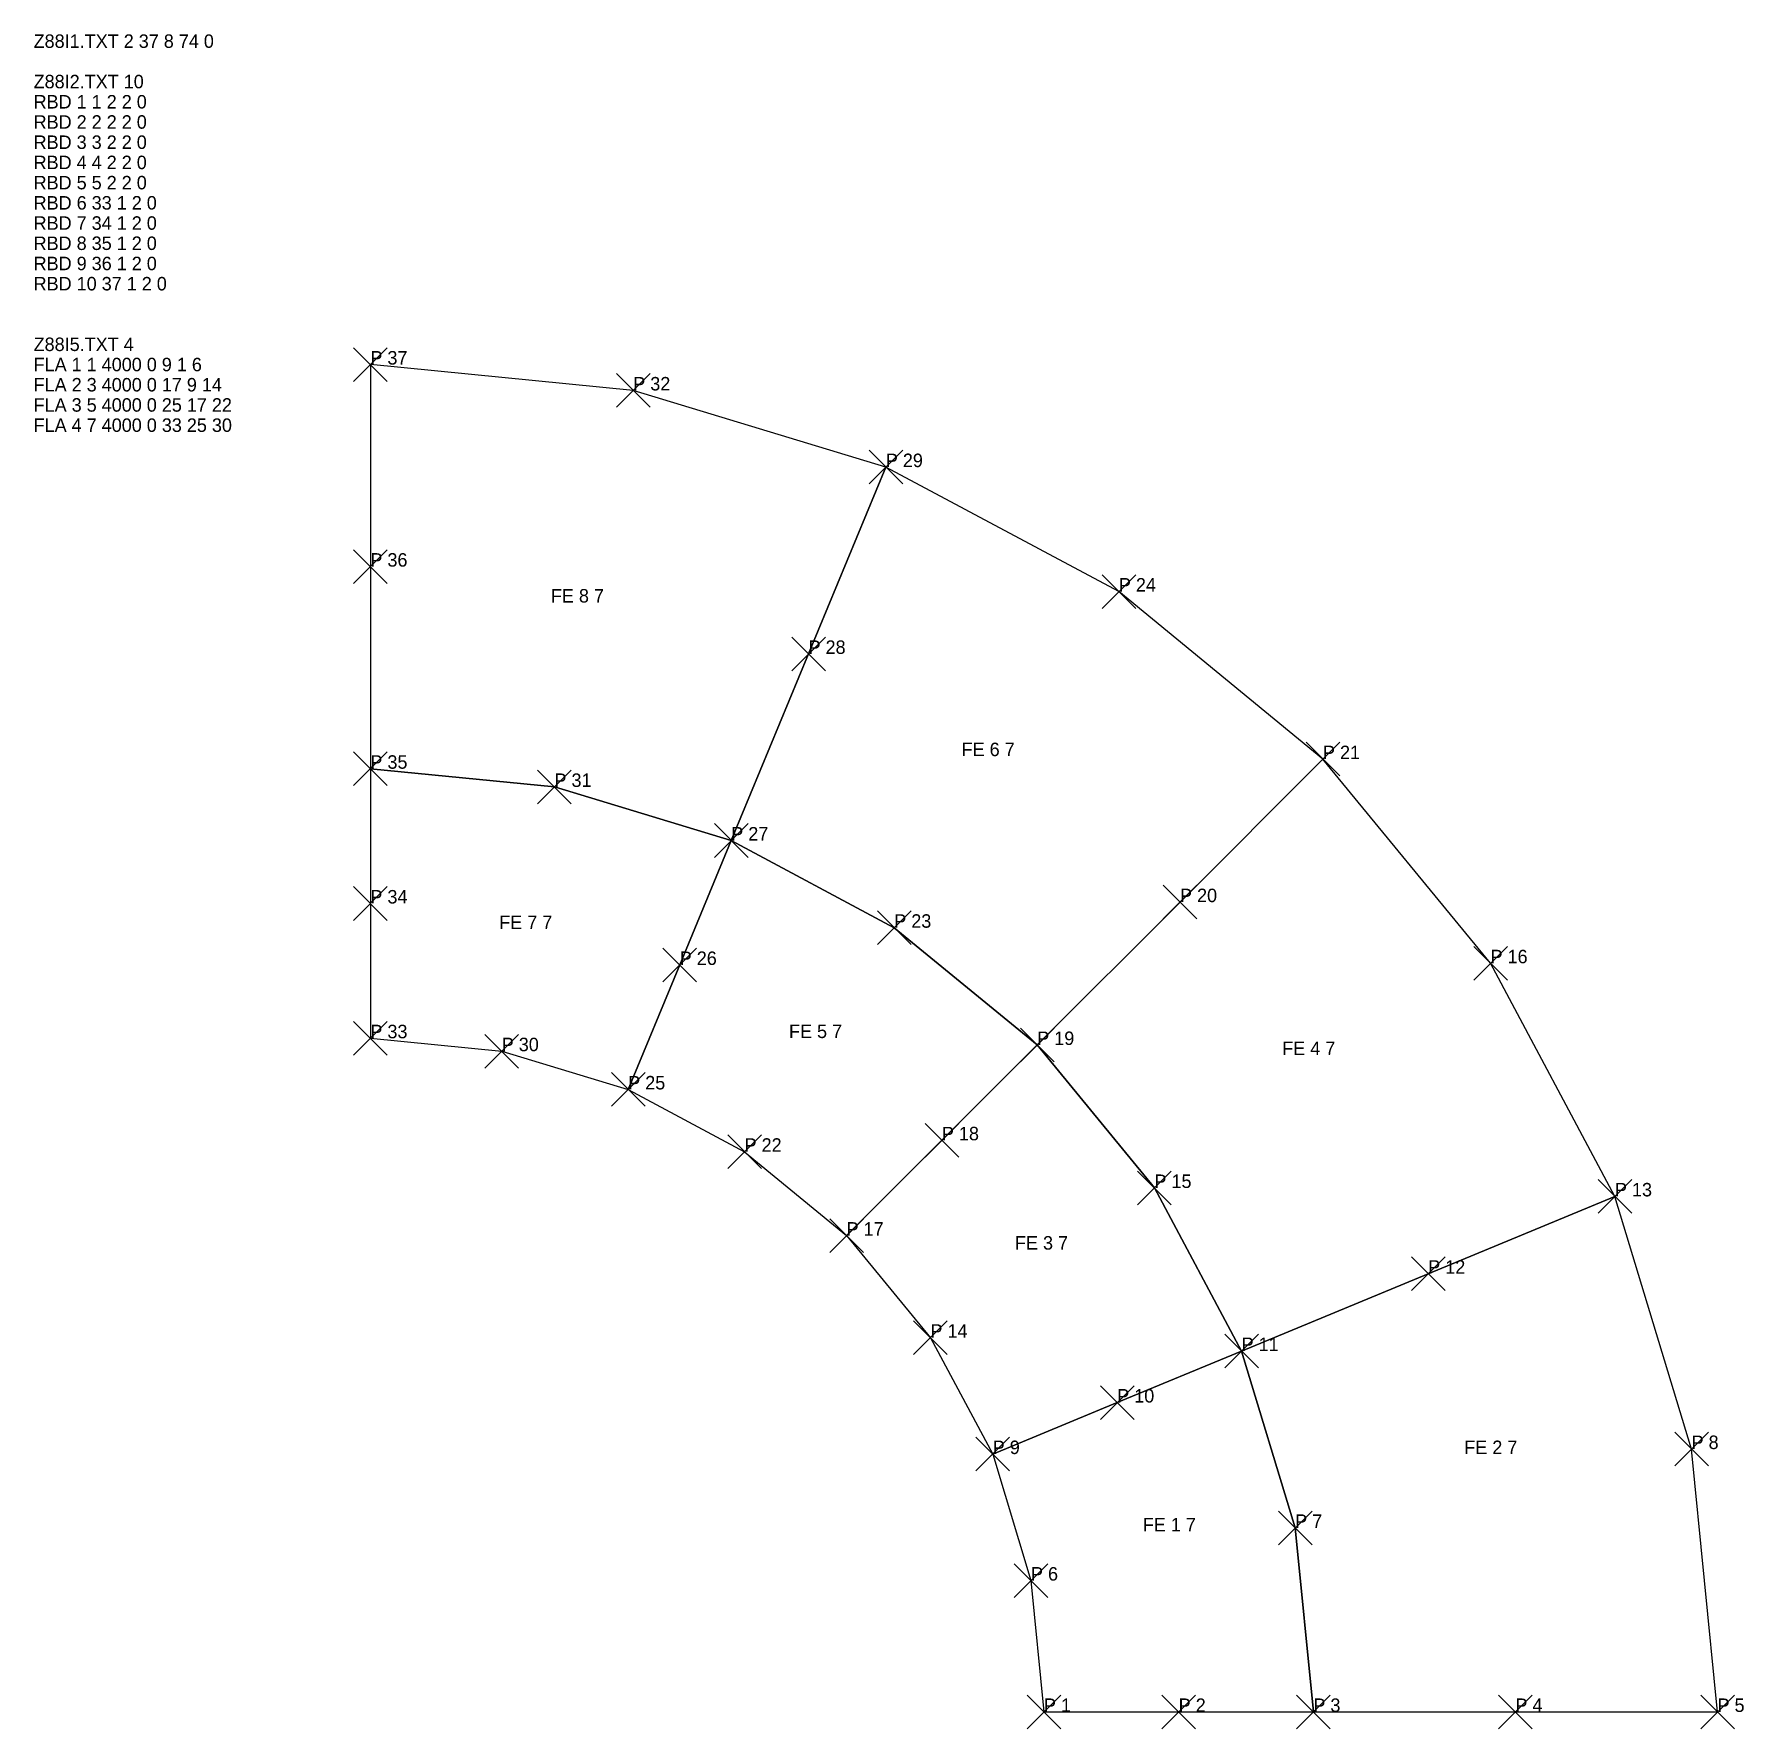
# Model space of a CAD drawing. Extents: x -20 to 82, y -1 to 100.
import ezdxf

# ---------------------------------------------------------------- set-up
doc = ezdxf.new("R2010")
doc.units = 0
doc.header["$PDMODE"] = 3
doc.header["$PDSIZE"] = -3
for name, color, linetype in [('Z88EIO', 5, 'CONTINUOUS'), ('Z88FLA', 6, 'CONTINUOUS'), ('Z88GEN', 6, 'CONTINUOUS'), ('Z88KNR', 1, 'CONTINUOUS'), ('Z88NET', 5, 'CONTINUOUS'), ('Z88PKT', 1, 'CONTINUOUS'), ('Z88RBD', 6, 'CONTINUOUS')]:
    doc.layers.add(name, color=color, linetype=linetype)

msp = doc.modelspace()

# ---------------------------------------------------------------- linework, layer by layer
at = {"layer": 'Z88NET'}
for p, q in [((15.61, 78.46), (0, 80)), ((0, 80), (0, 68)), ((30.61, 73.91), (15.61, 78.46)), ((30.61, 73.91), (26.02, 62.82)), ((26.02, 62.82), (30.61, 73.91)), ((44.45, 66.52), (30.61, 73.91)), ((0, 68), (0, 56)), ((56.57, 56.57), (44.45, 66.52)), ((26.02, 62.82), (21.43, 51.74)), ((21.43, 51.74), (26.02, 62.82)), ((10.93, 54.92), (0, 56)), ((0, 56), (0, 48)), ((0, 56), (10.93, 54.92)), ((56.57, 56.57), (48.08, 48.08)), ((48.08, 48.08), (56.57, 56.57)), ((66.52, 44.45), (56.57, 56.57)), ((21.43, 51.74), (10.93, 54.92)), ((10.93, 54.92), (21.43, 51.74)), ((21.43, 51.74), (18.37, 44.35)), ((18.37, 44.35), (21.43, 51.74)), ((31.11, 46.56), (21.43, 51.74)), ((21.43, 51.74), (31.11, 46.56)), ((0, 48), (0, 40)), ((48.08, 48.08), (39.6, 39.6)), ((39.6, 39.6), (48.08, 48.08)), ((39.6, 39.6), (31.11, 46.56)), ((31.11, 46.56), (39.6, 39.6)), ((18.37, 44.35), (15.31, 36.96)), ((15.31, 36.96), (18.37, 44.35)), ((73.91, 30.61), (66.52, 44.45)), ((0, 40), (7.8, 39.23)), ((39.6, 39.6), (33.94, 33.94)), ((33.94, 33.94), (39.6, 39.6)), ((46.56, 31.11), (39.6, 39.6)), ((39.6, 39.6), (46.56, 31.11)), ((7.8, 39.23), (15.31, 36.96)), ((15.31, 36.96), (22.22, 33.26)), ((33.94, 33.94), (28.28, 28.28)), ((28.28, 28.28), (33.94, 33.94)), ((22.22, 33.26), (28.28, 28.28)), ((51.74, 21.43), (46.56, 31.11)), ((46.56, 31.11), (51.74, 21.43)), ((73.91, 30.61), (62.82, 26.02)), ((62.82, 26.02), (73.91, 30.61)), ((78.46, 15.61), (73.91, 30.61)), ((28.28, 28.28), (33.26, 22.22)), ((62.82, 26.02), (51.74, 21.43)), ((51.74, 21.43), (62.82, 26.02)), ((33.26, 22.22), (36.96, 15.31)), ((51.74, 21.43), (44.35, 18.37)), ((44.35, 18.37), (51.74, 21.43)), ((54.92, 10.93), (51.74, 21.43)), ((51.74, 21.43), (54.92, 10.93)), ((44.35, 18.37), (36.96, 15.31)), ((36.96, 15.31), (44.35, 18.37)), ((36.96, 15.31), (39.23, 7.8)), ((80, 0), (78.46, 15.61)), ((56, 0), (54.92, 10.93)), ((54.92, 10.93), (56, 0)), ((39.23, 7.8), (40, 0)), ((40, 0), (48, 0)), ((48, 0), (56, 0)), ((56, 0), (68, 0)), ((68, 0), (80, 0))]:
    msp.add_line(p, q, dxfattribs=at)
at = {"layer": 'Z88PKT'}
for p in [(0, 80), (15.61, 78.46), (30.61, 73.91), (0, 68), (44.45, 66.52), (26.02, 62.82), (0, 56), (56.57, 56.57), (10.93, 54.92), (21.43, 51.74), (0, 48), (48.08, 48.08), (31.11, 46.56), (18.37, 44.35), (66.52, 44.45), (0, 40), (7.8, 39.23), (39.6, 39.6), (15.31, 36.96), (33.94, 33.94), (22.22, 33.26), (46.56, 31.11), (73.91, 30.61), (28.28, 28.28), (62.82, 26.02), (33.26, 22.22), (51.74, 21.43), (44.35, 18.37), (36.96, 15.31), (78.46, 15.61), (54.92, 10.93), (39.23, 7.8), (40, 0), (48, 0), (56, 0), (68, 0), (80, 0)]:
    msp.add_point(p, dxfattribs=at)

# ---------------------------------------------------------------- texts
at = {"layer": 'Z88EIO'}
for s, p in [('FE 8 7', (10.72, 65.87)), ('FE 6 7', (35.11, 56.75)), ('FE 7 7', (7.65, 46.48)), ('FE 5 7', (24.86, 40.01)), ('FE 4 7', (54.15, 39)), ('FE 3 7', (38.28, 27.45)), ('FE 2 7', (64.96, 15.31)), ('FE 1 7', (45.87, 10.72))]:
    msp.add_text(s, height=0.8, dxfattribs=at).set_placement(p)
at = {"layer": 'Z88FLA'}
for s, p in [('Z88I5.TXT 4', (-20, 80.8)), ('FLA 1 1 4000 0 9 1 6', (-20, 79.6)), ('FLA 2 3 4000 0 17 9 14', (-20, 78.4)), ('FLA 3 5 4000 0 25 17 22', (-20, 77.2)), ('FLA 4 7 4000 0 33 25 30', (-20, 76))]:
    msp.add_text(s, height=0.8, dxfattribs=at).set_placement(p)
at = {"layer": 'Z88GEN'}
msp.add_text('Z88I1.TXT 2 37 8 74 0', height=0.8, dxfattribs=at).set_placement((-20, 98.8))
at = {"layer": 'Z88KNR'}
for s, p in [('P 37', (0, 80)), ('P 32', (15.61, 78.46)), ('P 29', (30.61, 73.91)), ('P 36', (0, 68)), ('P 24', (44.45, 66.52)), ('P 28', (26.02, 62.82)), ('P 21', (56.57, 56.57)), ('P 35', (0, 56)), ('P 31', (10.93, 54.92)), ('P 27', (21.43, 51.74)), ('P 34', (0, 48)), ('P 20', (48.08, 48.08)), ('P 23', (31.11, 46.56)), ('P 26', (18.37, 44.35)), ('P 16', (66.52, 44.45)), ('P 33', (0, 40)), ('P 30', (7.8, 39.23)), ('P 19', (39.6, 39.6)), ('P 25', (15.31, 36.96)), ('P 18', (33.94, 33.94)), ('P 22', (22.22, 33.26)), ('P 15', (46.56, 31.11)), ('P 13', (73.91, 30.61)), ('P 17', (28.28, 28.28)), ('P 12', (62.82, 26.02)), ('P 14', (33.26, 22.22)), ('P 11', (51.74, 21.43)), ('P 10', (44.35, 18.37)), ('P 8', (78.46, 15.61)), ('P 9', (36.96, 15.31)), ('P 7', (54.92, 10.93)), ('P 6', (39.23, 7.8)), ('P 1', (40, 0)), ('P 2', (48, 0)), ('P 3', (56, 0)), ('P 4', (68, 0)), ('P 5', (80, 0))]:
    msp.add_text(s, height=0.8, dxfattribs=at).set_placement(p)
at = {"layer": 'Z88RBD'}
for s, p in [('Z88I2.TXT 10', (-20, 96.4)), ('RBD 1 1 2 2 0', (-20, 95.2)), ('RBD 2 2 2 2 0', (-20, 94)), ('RBD 3 3 2 2 0', (-20, 92.8)), ('RBD 4 4 2 2 0', (-20, 91.6)), ('RBD 5 5 2 2 0', (-20, 90.4)), ('RBD 6 33 1 2 0', (-20, 89.2)), ('RBD 7 34 1 2 0', (-20, 88)), ('RBD 8 35 1 2 0', (-20, 86.8)), ('RBD 9 36 1 2 0', (-20, 85.6)), ('RBD 10 37 1 2 0', (-20, 84.4))]:
    msp.add_text(s, height=0.8, dxfattribs=at).set_placement(p)

doc.saveas('drawing.dxf')
